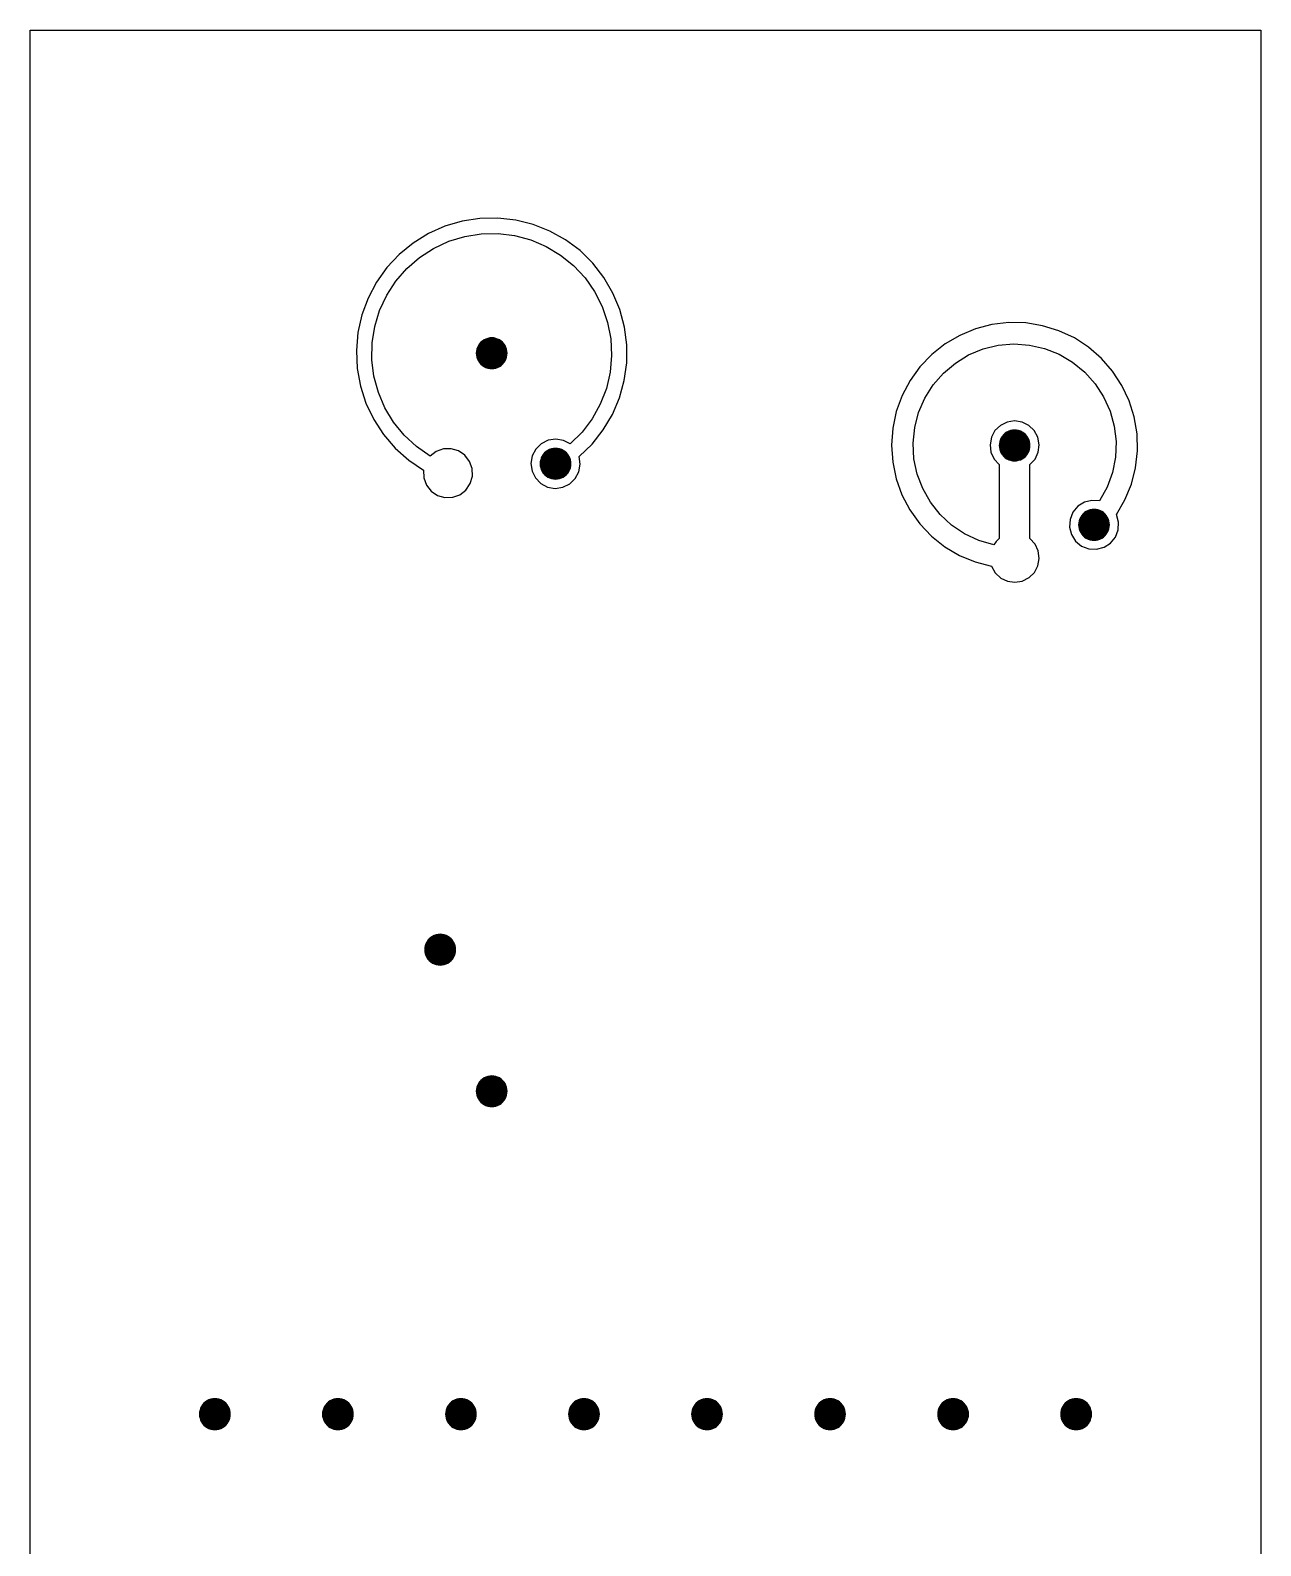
# Model space of a CAD drawing. Extents: x -2 to 177, y -6 to 16.
# Drawn here: x 23 to 27, y -0.428 to 4.5 of the extents above; entities that cross this region are included whole.
import ezdxf

# ---------------------------------------------------------------- set-up
doc = ezdxf.new("R2010")
doc.units = 0
for name, color, linetype in [('L8', 232, 'continuous'), ('Outline', 1, 'continuous'), ('V9', 164, 'continuous')]:
    doc.layers.add(name, color=color, linetype=linetype)

msp = doc.modelspace()

# ---------------------------------------------------------------- linework, layer by layer
at = {"layer": 'L8'}
for points in [[(24.755, 3.1549), (24.7329, 3.1665), (24.7082, 3.1706), (24.6835, 3.1669), (24.6611, 3.1558), (24.6433, 3.1383), (24.6317, 3.1162), (24.6275, 3.0915), (24.6311, 3.0668), (24.6422, 3.0444), (24.6596, 3.0265), (24.6817, 3.0149), (24.7063, 3.0106), (24.7311, 3.0141), (24.7535, 3.0251), (24.7714, 3.0425), (24.7832, 3.0646), (24.7875, 3.0892), (24.784, 3.1139), (24.8261, 3.1546), (24.8624, 3.2004), (24.8923, 3.2507), (24.9152, 3.3045), (24.9309, 3.3608), (24.9389, 3.4188), (24.9392, 3.4772), (24.9317, 3.5352), (24.9165, 3.5917), (24.8941, 3.6457), (24.8646, 3.6963), (24.8288, 3.7424), (24.7871, 3.7835), (24.7403, 3.8186), (24.6893, 3.8472), (24.635, 3.8688), (24.5782, 3.883), (24.5201, 3.8895), (24.4617, 3.8883), (24.4039, 3.8794), (24.3478, 3.8628), (24.2944, 3.839), (24.2446, 3.8083), (24.1993, 3.7712), (24.1594, 3.7285), (24.1255, 3.6809), (24.0981, 3.6292), (24.0779, 3.5743), (24.0652, 3.5172), (24.0601, 3.459), (24.0628, 3.4006), (24.0732, 3.343), (24.0912, 3.2874), (24.1163, 3.2346), (24.1483, 3.1856), (24.1865, 3.1413), (24.2302, 3.1024), (24.2787, 3.0697), (24.2795, 3.0448), (24.2881, 3.0213), (24.3034, 3.0016), (24.3241, 2.9876), (24.3481, 2.9806), (24.3731, 2.9815), (24.3966, 2.9899), (24.4164, 3.0052), (24.4304, 3.0259), (24.4374, 3.0499), (24.4367, 3.0749), (24.4283, 3.0984), (24.413, 3.1182), (24.3924, 3.1323), (24.3684, 3.1394), (24.3435, 3.1387), (24.3199, 3.1303), (24.3001, 3.1151), (24.2554, 3.1463), (24.2154, 3.1833), (24.1811, 3.2256), (24.1529, 3.2722), (24.1315, 3.3223), (24.1173, 3.3749), (24.1106, 3.4289), (24.1114, 3.4834), (24.1199, 3.5372), (24.1357, 3.5893), (24.1587, 3.6387), (24.1883, 3.6844), (24.224, 3.7256), (24.2651, 3.7613), (24.3108, 3.791), (24.3601, 3.8141), (24.4122, 3.83), (24.466, 3.8385), (24.5205, 3.8395), (24.5745, 3.8328), (24.6271, 3.8187), (24.6773, 3.7974), (24.7239, 3.7693), (24.7662, 3.735), (24.8034, 3.6951), (24.8345, 3.6504), (24.8592, 3.6019), (24.8769, 3.5504), (24.8872, 3.4969), (24.8899, 3.4425), (24.8851, 3.3882), (24.8727, 3.3352), (24.8531, 3.2844), (24.8266, 3.2368), (24.7937, 3.1934), (24.755, 3.1549)], [(26.4764, 2.9698), (26.4513, 2.9716), (26.4269, 2.9656), (26.4055, 2.9522), (26.3894, 2.9329), (26.3801, 2.9095), (26.3784, 2.8844), (26.3847, 2.86), (26.3983, 2.8388), (26.4178, 2.8228), (26.4412, 2.8137), (26.4664, 2.8123), (26.4907, 2.8188), (26.5118, 2.8326), (26.5276, 2.8522), (26.5365, 2.8758), (26.5376, 2.9009), (26.5308, 2.9252), (26.5587, 2.973), (26.5797, 3.0242), (26.5934, 3.0777), (26.5996, 3.1327), (26.5982, 3.188), (26.5891, 3.2426), (26.5727, 3.2954), (26.549, 3.3454), (26.5187, 3.3917), (26.4824, 3.4333), (26.4406, 3.4696), (26.3942, 3.4997), (26.3441, 3.5231), (26.2912, 3.5395), (26.2366, 3.5483), (26.1813, 3.5496), (26.1264, 3.5432), (26.0728, 3.5293), (26.0217, 3.5081), (25.974, 3.4801), (25.9307, 3.4457), (25.8924, 3.4058), (25.8601, 3.3609), (25.8343, 3.312), (25.8154, 3.26), (25.8039, 3.2059), (25.8, 3.1507), (25.8037, 3.0955), (25.815, 3.0414), (25.8337, 2.9893), (25.8594, 2.9403), (25.8916, 2.8953), (25.9297, 2.8552), (25.9729, 2.8207), (26.0205, 2.7925), (26.0715, 2.7712), (26.125, 2.7571), (26.137, 2.7358), (26.1548, 2.719), (26.1768, 2.7084), (26.201, 2.705), (26.2251, 2.709), (26.2469, 2.7202), (26.2643, 2.7374), (26.2756, 2.759), (26.28, 2.783), (26.2768, 2.8073), (26.2665, 2.8294), (26.25, 2.8474), (26.25, 3.0876), (26.2666, 3.1057), (26.2769, 3.128), (26.28, 3.1523), (26.2755, 3.1765), (26.2639, 3.1982), (26.2463, 3.2153), (26.2243, 3.2262), (26.2, 3.23), (26.1757, 3.2262), (26.1537, 3.2153), (26.1361, 3.1982), (26.1245, 3.1765), (26.12, 3.1523), (26.1231, 3.128), (26.1334, 3.1057), (26.15, 3.0876), (26.15, 2.8474), (26.1401, 2.838), (26.132, 2.8271), (26.0832, 2.8413), (26.0373, 2.8629), (25.9952, 2.8913), (25.9579, 2.9258), (25.9264, 2.9656), (25.9013, 3.0097), (25.8833, 3.0572), (25.8728, 3.1069), (25.8701, 3.1576), (25.8752, 3.2081), (25.8879, 3.2573), (25.9081, 3.3039), (25.9351, 3.3468), (25.9684, 3.3851), (26.0073, 3.4179), (26.0506, 3.4443), (26.0975, 3.4637), (26.1469, 3.4757), (26.1975, 3.48), (26.2481, 3.4765), (26.2976, 3.4652), (26.3448, 3.4465), (26.3886, 3.4208), (26.4279, 3.3886), (26.4618, 3.3509), (26.4895, 3.3083), (26.5104, 3.262), (26.5239, 3.2131), (26.5298, 3.1626), (26.5278, 3.1119), (26.5181, 3.0621), (26.5008, 3.0143), (26.4764, 2.9698)], [(24.55, 3.45), (24.5496, 3.4565), (24.5483, 3.4629), (24.5462, 3.4691), (24.5433, 3.475), (24.5397, 3.4804), (24.5354, 3.4854), (24.5304, 3.4897), (24.525, 3.4933), (24.5191, 3.4962), (24.5129, 3.4983), (24.5065, 3.4996), (24.5, 3.5), (24.4935, 3.4996), (24.4871, 3.4983), (24.4809, 3.4962), (24.475, 3.4933), (24.4696, 3.4897), (24.4646, 3.4854), (24.4603, 3.4804), (24.4567, 3.475), (24.4538, 3.4691), (24.4517, 3.4629), (24.4504, 3.4565), (24.45, 3.45), (24.4504, 3.4435), (24.4517, 3.4371), (24.4538, 3.4309), (24.4567, 3.425), (24.4603, 3.4196), (24.4646, 3.4146), (24.4696, 3.4103), (24.475, 3.4067), (24.4809, 3.4038), (24.4871, 3.4017), (24.4935, 3.4004), (24.5, 3.4), (24.5065, 3.4004), (24.5129, 3.4017), (24.5191, 3.4038), (24.525, 3.4067), (24.5304, 3.4103), (24.5354, 3.4146), (24.5397, 3.4196), (24.5433, 3.425), (24.5462, 3.4309), (24.5483, 3.4371), (24.5496, 3.4435), (24.55, 3.45)], [(24.3824, 1.5104), (24.382, 1.517), (24.3807, 1.5234), (24.3786, 1.5296), (24.3757, 1.5354), (24.3721, 1.5409), (24.3678, 1.5458), (24.3628, 1.5501), (24.3574, 1.5538), (24.3515, 1.5566), (24.3454, 1.5587), (24.3389, 1.56), (24.3324, 1.5604), (24.3259, 1.56), (24.3195, 1.5587), (24.3133, 1.5566), (24.3074, 1.5538), (24.302, 1.5501), (24.2971, 1.5458), (24.2927, 1.5409), (24.2891, 1.5354), (24.2862, 1.5296), (24.2841, 1.5234), (24.2828, 1.517), (24.2824, 1.5104), (24.2828, 1.5039), (24.2841, 1.4975), (24.2862, 1.4913), (24.2891, 1.4854), (24.2927, 1.48), (24.2971, 1.4751), (24.302, 1.4708), (24.3074, 1.4671), (24.3133, 1.4643), (24.3195, 1.4622), (24.3259, 1.4609), (24.3324, 1.4604), (24.3389, 1.4609), (24.3454, 1.4622), (24.3515, 1.4643), (24.3574, 1.4671), (24.3628, 1.4708), (24.3678, 1.4751), (24.3721, 1.48), (24.3757, 1.4854), (24.3786, 1.4913), (24.3807, 1.4975), (24.382, 1.5039), (24.3824, 1.5104)], [(24.55, 1.05), (24.5496, 1.0565), (24.5483, 1.0629), (24.5462, 1.0691), (24.5433, 1.075), (24.5397, 1.0804), (24.5354, 1.0854), (24.5304, 1.0897), (24.525, 1.0933), (24.5191, 1.0962), (24.5129, 1.0983), (24.5065, 1.0996), (24.5, 1.1), (24.4935, 1.0996), (24.4871, 1.0983), (24.4809, 1.0962), (24.475, 1.0933), (24.4696, 1.0897), (24.4646, 1.0854), (24.4603, 1.0804), (24.4567, 1.075), (24.4538, 1.0691), (24.4517, 1.0629), (24.4504, 1.0565), (24.45, 1.05), (24.4504, 1.0435), (24.4517, 1.0371), (24.4538, 1.0309), (24.4567, 1.025), (24.4603, 1.0196), (24.4646, 1.0146), (24.4696, 1.0103), (24.475, 1.0067), (24.4809, 1.0038), (24.4871, 1.0017), (24.4935, 1.0004), (24.5, 1), (24.5065, 1.0004), (24.5129, 1.0017), (24.5191, 1.0038), (24.525, 1.0067), (24.5304, 1.0103), (24.5354, 1.0146), (24.5397, 1.0196), (24.5433, 1.025), (24.5462, 1.0309), (24.5483, 1.0371), (24.5496, 1.0435), (24.55, 1.05)], [(23.65, 0), (23.6496, 0.0065), (23.6483, 0.0129), (23.6462, 0.0191), (23.6433, 0.025), (23.6397, 0.0304), (23.6354, 0.0354), (23.6304, 0.0397), (23.625, 0.0433), (23.6191, 0.0462), (23.6129, 0.0483), (23.6065, 0.0496), (23.6, 0.05), (23.5935, 0.0496), (23.5871, 0.0483), (23.5809, 0.0462), (23.575, 0.0433), (23.5696, 0.0397), (23.5646, 0.0354), (23.5603, 0.0304), (23.5567, 0.025), (23.5538, 0.0191), (23.5517, 0.0129), (23.5504, 0.0065), (23.55, 0), (23.5504, -0.0065), (23.5517, -0.0129), (23.5538, -0.0191), (23.5567, -0.025), (23.5603, -0.0304), (23.5646, -0.0354), (23.5696, -0.0397), (23.575, -0.0433), (23.5809, -0.0462), (23.5871, -0.0483), (23.5935, -0.0496), (23.6, -0.05), (23.6065, -0.0496), (23.6129, -0.0483), (23.6191, -0.0462), (23.625, -0.0433), (23.6304, -0.0397), (23.6354, -0.0354), (23.6397, -0.0304), (23.6433, -0.025), (23.6462, -0.0191), (23.6483, -0.0129), (23.6496, -0.0065), (23.65, 0)], [(24.05, 0), (24.0496, 0.0065), (24.0483, 0.0129), (24.0462, 0.0191), (24.0433, 0.025), (24.0397, 0.0304), (24.0354, 0.0354), (24.0304, 0.0397), (24.025, 0.0433), (24.0191, 0.0462), (24.0129, 0.0483), (24.0065, 0.0496), (24, 0.05), (23.9935, 0.0496), (23.9871, 0.0483), (23.9809, 0.0462), (23.975, 0.0433), (23.9696, 0.0397), (23.9646, 0.0354), (23.9603, 0.0304), (23.9567, 0.025), (23.9538, 0.0191), (23.9517, 0.0129), (23.9504, 0.0065), (23.95, 0), (23.9504, -0.0065), (23.9517, -0.0129), (23.9538, -0.0191), (23.9567, -0.025), (23.9603, -0.0304), (23.9646, -0.0354), (23.9696, -0.0397), (23.975, -0.0433), (23.9809, -0.0462), (23.9871, -0.0483), (23.9935, -0.0496), (24, -0.05), (24.0065, -0.0496), (24.0129, -0.0483), (24.0191, -0.0462), (24.025, -0.0433), (24.0304, -0.0397), (24.0354, -0.0354), (24.0397, -0.0304), (24.0433, -0.025), (24.0462, -0.0191), (24.0483, -0.0129), (24.0496, -0.0065), (24.05, 0)], [(24.45, 0), (24.4496, 0.0065), (24.4483, 0.0129), (24.4462, 0.0191), (24.4433, 0.025), (24.4397, 0.0304), (24.4354, 0.0354), (24.4304, 0.0397), (24.425, 0.0433), (24.4191, 0.0462), (24.4129, 0.0483), (24.4065, 0.0496), (24.4, 0.05), (24.3935, 0.0496), (24.3871, 0.0483), (24.3809, 0.0462), (24.375, 0.0433), (24.3696, 0.0397), (24.3646, 0.0354), (24.3603, 0.0304), (24.3567, 0.025), (24.3538, 0.0191), (24.3517, 0.0129), (24.3504, 0.0065), (24.35, 0), (24.3504, -0.0065), (24.3517, -0.0129), (24.3538, -0.0191), (24.3567, -0.025), (24.3603, -0.0304), (24.3646, -0.0354), (24.3696, -0.0397), (24.375, -0.0433), (24.3809, -0.0462), (24.3871, -0.0483), (24.3935, -0.0496), (24.4, -0.05), (24.4065, -0.0496), (24.4129, -0.0483), (24.4191, -0.0462), (24.425, -0.0433), (24.4304, -0.0397), (24.4354, -0.0354), (24.4397, -0.0304), (24.4433, -0.025), (24.4462, -0.0191), (24.4483, -0.0129), (24.4496, -0.0065), (24.45, 0)], [(24.85, 0), (24.8496, 0.0065), (24.8483, 0.0129), (24.8462, 0.0191), (24.8433, 0.025), (24.8397, 0.0304), (24.8354, 0.0354), (24.8304, 0.0397), (24.825, 0.0433), (24.8191, 0.0462), (24.8129, 0.0483), (24.8065, 0.0496), (24.8, 0.05), (24.7935, 0.0496), (24.7871, 0.0483), (24.7809, 0.0462), (24.775, 0.0433), (24.7696, 0.0397), (24.7646, 0.0354), (24.7603, 0.0304), (24.7567, 0.025), (24.7538, 0.0191), (24.7517, 0.0129), (24.7504, 0.0065), (24.75, 0), (24.7504, -0.0065), (24.7517, -0.0129), (24.7538, -0.0191), (24.7567, -0.025), (24.7603, -0.0304), (24.7646, -0.0354), (24.7696, -0.0397), (24.775, -0.0433), (24.7809, -0.0462), (24.7871, -0.0483), (24.7935, -0.0496), (24.8, -0.05), (24.8065, -0.0496), (24.8129, -0.0483), (24.8191, -0.0462), (24.825, -0.0433), (24.8304, -0.0397), (24.8354, -0.0354), (24.8397, -0.0304), (24.8433, -0.025), (24.8462, -0.0191), (24.8483, -0.0129), (24.8496, -0.0065), (24.85, 0)], [(25.25, 0), (25.2496, 0.0065), (25.2483, 0.0129), (25.2462, 0.0191), (25.2433, 0.025), (25.2397, 0.0304), (25.2354, 0.0354), (25.2304, 0.0397), (25.225, 0.0433), (25.2191, 0.0462), (25.2129, 0.0483), (25.2065, 0.0496), (25.2, 0.05), (25.1935, 0.0496), (25.1871, 0.0483), (25.1809, 0.0462), (25.175, 0.0433), (25.1696, 0.0397), (25.1646, 0.0354), (25.1603, 0.0304), (25.1567, 0.025), (25.1538, 0.0191), (25.1517, 0.0129), (25.1504, 0.0065), (25.15, 0), (25.1504, -0.0065), (25.1517, -0.0129), (25.1538, -0.0191), (25.1567, -0.025), (25.1603, -0.0304), (25.1646, -0.0354), (25.1696, -0.0397), (25.175, -0.0433), (25.1809, -0.0462), (25.1871, -0.0483), (25.1935, -0.0496), (25.2, -0.05), (25.2065, -0.0496), (25.2129, -0.0483), (25.2191, -0.0462), (25.225, -0.0433), (25.2304, -0.0397), (25.2354, -0.0354), (25.2397, -0.0304), (25.2433, -0.025), (25.2462, -0.0191), (25.2483, -0.0129), (25.2496, -0.0065), (25.25, 0)], [(25.65, 0), (25.6496, 0.0065), (25.6483, 0.0129), (25.6462, 0.0191), (25.6433, 0.025), (25.6397, 0.0304), (25.6354, 0.0354), (25.6304, 0.0397), (25.625, 0.0433), (25.6191, 0.0462), (25.6129, 0.0483), (25.6065, 0.0496), (25.6, 0.05), (25.5935, 0.0496), (25.5871, 0.0483), (25.5809, 0.0462), (25.575, 0.0433), (25.5696, 0.0397), (25.5646, 0.0354), (25.5603, 0.0304), (25.5567, 0.025), (25.5538, 0.0191), (25.5517, 0.0129), (25.5504, 0.0065), (25.55, 0), (25.5504, -0.0065), (25.5517, -0.0129), (25.5538, -0.0191), (25.5567, -0.025), (25.5603, -0.0304), (25.5646, -0.0354), (25.5696, -0.0397), (25.575, -0.0433), (25.5809, -0.0462), (25.5871, -0.0483), (25.5935, -0.0496), (25.6, -0.05), (25.6065, -0.0496), (25.6129, -0.0483), (25.6191, -0.0462), (25.625, -0.0433), (25.6304, -0.0397), (25.6354, -0.0354), (25.6397, -0.0304), (25.6433, -0.025), (25.6462, -0.0191), (25.6483, -0.0129), (25.6496, -0.0065), (25.65, 0)], [(26.05, 0), (26.0496, 0.0065), (26.0483, 0.0129), (26.0462, 0.0191), (26.0433, 0.025), (26.0397, 0.0304), (26.0354, 0.0354), (26.0304, 0.0397), (26.025, 0.0433), (26.0191, 0.0462), (26.0129, 0.0483), (26.0065, 0.0496), (26, 0.05), (25.9935, 0.0496), (25.9871, 0.0483), (25.9809, 0.0462), (25.975, 0.0433), (25.9696, 0.0397), (25.9646, 0.0354), (25.9603, 0.0304), (25.9567, 0.025), (25.9538, 0.0191), (25.9517, 0.0129), (25.9504, 0.0065), (25.95, 0), (25.9504, -0.0065), (25.9517, -0.0129), (25.9538, -0.0191), (25.9567, -0.025), (25.9603, -0.0304), (25.9646, -0.0354), (25.9696, -0.0397), (25.975, -0.0433), (25.9809, -0.0462), (25.9871, -0.0483), (25.9935, -0.0496), (26, -0.05), (26.0065, -0.0496), (26.0129, -0.0483), (26.0191, -0.0462), (26.025, -0.0433), (26.0304, -0.0397), (26.0354, -0.0354), (26.0397, -0.0304), (26.0433, -0.025), (26.0462, -0.0191), (26.0483, -0.0129), (26.0496, -0.0065), (26.05, 0)], [(26.45, 0), (26.4496, 0.0065), (26.4483, 0.0129), (26.4462, 0.0191), (26.4433, 0.025), (26.4397, 0.0304), (26.4354, 0.0354), (26.4304, 0.0397), (26.425, 0.0433), (26.4191, 0.0462), (26.4129, 0.0483), (26.4065, 0.0496), (26.4, 0.05), (26.3935, 0.0496), (26.3871, 0.0483), (26.3809, 0.0462), (26.375, 0.0433), (26.3696, 0.0397), (26.3646, 0.0354), (26.3603, 0.0304), (26.3567, 0.025), (26.3538, 0.0191), (26.3517, 0.0129), (26.3504, 0.0065), (26.35, 0), (26.3504, -0.0065), (26.3517, -0.0129), (26.3538, -0.0191), (26.3567, -0.025), (26.3603, -0.0304), (26.3646, -0.0354), (26.3696, -0.0397), (26.375, -0.0433), (26.3809, -0.0462), (26.3871, -0.0483), (26.3935, -0.0496), (26.4, -0.05), (26.4065, -0.0496), (26.4129, -0.0483), (26.4191, -0.0462), (26.425, -0.0433), (26.4304, -0.0397), (26.4354, -0.0354), (26.4397, -0.0304), (26.4433, -0.025), (26.4462, -0.0191), (26.4483, -0.0129), (26.4496, -0.0065), (26.45, 0)]]:
    msp.add_lwpolyline(points, close=True, dxfattribs=at)
at = {"layer": 'Outline'}
msp.add_lwpolyline([(27, 4.5), (27, -4.5), (23, -4.5), (23, 4.5)], close=True, dxfattribs=at)
at = {"layer": 'V9'}
for points in [[(24.55, 3.45), (24.5496, 3.4565), (24.5483, 3.4629), (24.5462, 3.4691), (24.5433, 3.475), (24.5397, 3.4804), (24.5354, 3.4854), (24.5304, 3.4897), (24.525, 3.4933), (24.5191, 3.4962), (24.5129, 3.4983), (24.5065, 3.4996), (24.5, 3.5), (24.4935, 3.4996), (24.4871, 3.4983), (24.4809, 3.4962), (24.475, 3.4933), (24.4696, 3.4897), (24.4646, 3.4854), (24.4603, 3.4804), (24.4567, 3.475), (24.4538, 3.4691), (24.4517, 3.4629), (24.4504, 3.4565), (24.45, 3.45), (24.4504, 3.4435), (24.4517, 3.4371), (24.4538, 3.4309), (24.4567, 3.425), (24.4603, 3.4196), (24.4646, 3.4146), (24.4696, 3.4103), (24.475, 3.4067), (24.4809, 3.4038), (24.4871, 3.4017), (24.4935, 3.4004), (24.5, 3.4), (24.5065, 3.4004), (24.5129, 3.4017), (24.5191, 3.4038), (24.525, 3.4067), (24.5304, 3.4103), (24.5354, 3.4146), (24.5397, 3.4196), (24.5433, 3.425), (24.5462, 3.4309), (24.5483, 3.4371), (24.5496, 3.4435), (24.55, 3.45)], [(26.25, 3.15), (26.2496, 3.1565), (26.2483, 3.1629), (26.2462, 3.1691), (26.2433, 3.175), (26.2397, 3.1804), (26.2354, 3.1854), (26.2304, 3.1897), (26.225, 3.1933), (26.2191, 3.1962), (26.2129, 3.1983), (26.2065, 3.1996), (26.2, 3.2), (26.1935, 3.1996), (26.1871, 3.1983), (26.1809, 3.1962), (26.175, 3.1933), (26.1696, 3.1897), (26.1646, 3.1854), (26.1603, 3.1804), (26.1567, 3.175), (26.1538, 3.1691), (26.1517, 3.1629), (26.1504, 3.1565), (26.15, 3.15), (26.1504, 3.1435), (26.1517, 3.1371), (26.1538, 3.1309), (26.1567, 3.125), (26.1603, 3.1196), (26.1646, 3.1146), (26.1696, 3.1103), (26.175, 3.1067), (26.1809, 3.1038), (26.1871, 3.1017), (26.1935, 3.1004), (26.2, 3.1), (26.2065, 3.1004), (26.2129, 3.1017), (26.2191, 3.1038), (26.225, 3.1067), (26.2304, 3.1103), (26.2354, 3.1146), (26.2397, 3.1196), (26.2433, 3.125), (26.2462, 3.1309), (26.2483, 3.1371), (26.2496, 3.1435), (26.25, 3.15)], [(24.7575, 3.0906), (24.7571, 3.0971), (24.7558, 3.1035), (24.7537, 3.1097), (24.7508, 3.1156), (24.7472, 3.121), (24.7429, 3.126), (24.7379, 3.1303), (24.7325, 3.1339), (24.7266, 3.1368), (24.7204, 3.1389), (24.714, 3.1402), (24.7075, 3.1406), (24.701, 3.1402), (24.6946, 3.1389), (24.6884, 3.1368), (24.6825, 3.1339), (24.6771, 3.1303), (24.6721, 3.126), (24.6678, 3.121), (24.6642, 3.1156), (24.6613, 3.1097), (24.6592, 3.1035), (24.6579, 3.0971), (24.6575, 3.0906), (24.6579, 3.0841), (24.6592, 3.0777), (24.6613, 3.0715), (24.6642, 3.0656), (24.6678, 3.0602), (24.6721, 3.0552), (24.6771, 3.0509), (24.6825, 3.0473), (24.6884, 3.0444), (24.6946, 3.0423), (24.701, 3.041), (24.7075, 3.0406), (24.714, 3.041), (24.7204, 3.0423), (24.7266, 3.0444), (24.7325, 3.0473), (24.7379, 3.0509), (24.7429, 3.0552), (24.7472, 3.0602), (24.7508, 3.0656), (24.7537, 3.0715), (24.7558, 3.0777), (24.7571, 3.0841), (24.7575, 3.0906)], [(26.5081, 2.8919), (26.5077, 2.8984), (26.5064, 2.9048), (26.5043, 2.911), (26.5014, 2.9169), (26.4978, 2.9223), (26.4934, 2.9273), (26.4885, 2.9316), (26.4831, 2.9352), (26.4772, 2.9381), (26.471, 2.9402), (26.4646, 2.9415), (26.4581, 2.9419), (26.4516, 2.9415), (26.4452, 2.9402), (26.439, 2.9381), (26.4331, 2.9352), (26.4277, 2.9316), (26.4227, 2.9273), (26.4184, 2.9223), (26.4148, 2.9169), (26.4119, 2.911), (26.4098, 2.9048), (26.4085, 2.8984), (26.4081, 2.8919), (26.4085, 2.8854), (26.4098, 2.879), (26.4119, 2.8728), (26.4148, 2.8669), (26.4184, 2.8615), (26.4227, 2.8566), (26.4277, 2.8522), (26.4331, 2.8486), (26.439, 2.8457), (26.4452, 2.8436), (26.4516, 2.8423), (26.4581, 2.8419), (26.4646, 2.8423), (26.471, 2.8436), (26.4772, 2.8457), (26.4831, 2.8486), (26.4885, 2.8522), (26.4934, 2.8566), (26.4978, 2.8615), (26.5014, 2.8669), (26.5043, 2.8728), (26.5064, 2.879), (26.5077, 2.8854), (26.5081, 2.8919)], [(24.3824, 1.5104), (24.382, 1.517), (24.3807, 1.5234), (24.3786, 1.5296), (24.3757, 1.5354), (24.3721, 1.5409), (24.3678, 1.5458), (24.3628, 1.5501), (24.3574, 1.5538), (24.3515, 1.5566), (24.3454, 1.5587), (24.3389, 1.56), (24.3324, 1.5604), (24.3259, 1.56), (24.3195, 1.5587), (24.3133, 1.5566), (24.3074, 1.5538), (24.302, 1.5501), (24.2971, 1.5458), (24.2927, 1.5409), (24.2891, 1.5354), (24.2862, 1.5296), (24.2841, 1.5234), (24.2828, 1.517), (24.2824, 1.5104), (24.2828, 1.5039), (24.2841, 1.4975), (24.2862, 1.4913), (24.2891, 1.4854), (24.2927, 1.48), (24.2971, 1.4751), (24.302, 1.4708), (24.3074, 1.4671), (24.3133, 1.4643), (24.3195, 1.4622), (24.3259, 1.4609), (24.3324, 1.4604), (24.3389, 1.4609), (24.3454, 1.4622), (24.3515, 1.4643), (24.3574, 1.4671), (24.3628, 1.4708), (24.3678, 1.4751), (24.3721, 1.48), (24.3757, 1.4854), (24.3786, 1.4913), (24.3807, 1.4975), (24.382, 1.5039), (24.3824, 1.5104)], [(24.55, 1.05), (24.5496, 1.0565), (24.5483, 1.0629), (24.5462, 1.0691), (24.5433, 1.075), (24.5397, 1.0804), (24.5354, 1.0854), (24.5304, 1.0897), (24.525, 1.0933), (24.5191, 1.0962), (24.5129, 1.0983), (24.5065, 1.0996), (24.5, 1.1), (24.4935, 1.0996), (24.4871, 1.0983), (24.4809, 1.0962), (24.475, 1.0933), (24.4696, 1.0897), (24.4646, 1.0854), (24.4603, 1.0804), (24.4567, 1.075), (24.4538, 1.0691), (24.4517, 1.0629), (24.4504, 1.0565), (24.45, 1.05), (24.4504, 1.0435), (24.4517, 1.0371), (24.4538, 1.0309), (24.4567, 1.025), (24.4603, 1.0196), (24.4646, 1.0146), (24.4696, 1.0103), (24.475, 1.0067), (24.4809, 1.0038), (24.4871, 1.0017), (24.4935, 1.0004), (24.5, 1), (24.5065, 1.0004), (24.5129, 1.0017), (24.5191, 1.0038), (24.525, 1.0067), (24.5304, 1.0103), (24.5354, 1.0146), (24.5397, 1.0196), (24.5433, 1.025), (24.5462, 1.0309), (24.5483, 1.0371), (24.5496, 1.0435), (24.55, 1.05)], [(23.65, 0), (23.6496, 0.0065), (23.6483, 0.0129), (23.6462, 0.0191), (23.6433, 0.025), (23.6397, 0.0304), (23.6354, 0.0354), (23.6304, 0.0397), (23.625, 0.0433), (23.6191, 0.0462), (23.6129, 0.0483), (23.6065, 0.0496), (23.6, 0.05), (23.5935, 0.0496), (23.5871, 0.0483), (23.5809, 0.0462), (23.575, 0.0433), (23.5696, 0.0397), (23.5646, 0.0354), (23.5603, 0.0304), (23.5567, 0.025), (23.5538, 0.0191), (23.5517, 0.0129), (23.5504, 0.0065), (23.55, 0), (23.5504, -0.0065), (23.5517, -0.0129), (23.5538, -0.0191), (23.5567, -0.025), (23.5603, -0.0304), (23.5646, -0.0354), (23.5696, -0.0397), (23.575, -0.0433), (23.5809, -0.0462), (23.5871, -0.0483), (23.5935, -0.0496), (23.6, -0.05), (23.6065, -0.0496), (23.6129, -0.0483), (23.6191, -0.0462), (23.625, -0.0433), (23.6304, -0.0397), (23.6354, -0.0354), (23.6397, -0.0304), (23.6433, -0.025), (23.6462, -0.0191), (23.6483, -0.0129), (23.6496, -0.0065), (23.65, 0)], [(24.05, 0), (24.0496, 0.0065), (24.0483, 0.0129), (24.0462, 0.0191), (24.0433, 0.025), (24.0397, 0.0304), (24.0354, 0.0354), (24.0304, 0.0397), (24.025, 0.0433), (24.0191, 0.0462), (24.0129, 0.0483), (24.0065, 0.0496), (24, 0.05), (23.9935, 0.0496), (23.9871, 0.0483), (23.9809, 0.0462), (23.975, 0.0433), (23.9696, 0.0397), (23.9646, 0.0354), (23.9603, 0.0304), (23.9567, 0.025), (23.9538, 0.0191), (23.9517, 0.0129), (23.9504, 0.0065), (23.95, 0), (23.9504, -0.0065), (23.9517, -0.0129), (23.9538, -0.0191), (23.9567, -0.025), (23.9603, -0.0304), (23.9646, -0.0354), (23.9696, -0.0397), (23.975, -0.0433), (23.9809, -0.0462), (23.9871, -0.0483), (23.9935, -0.0496), (24, -0.05), (24.0065, -0.0496), (24.0129, -0.0483), (24.0191, -0.0462), (24.025, -0.0433), (24.0304, -0.0397), (24.0354, -0.0354), (24.0397, -0.0304), (24.0433, -0.025), (24.0462, -0.0191), (24.0483, -0.0129), (24.0496, -0.0065), (24.05, 0)], [(24.45, 0), (24.4496, 0.0065), (24.4483, 0.0129), (24.4462, 0.0191), (24.4433, 0.025), (24.4397, 0.0304), (24.4354, 0.0354), (24.4304, 0.0397), (24.425, 0.0433), (24.4191, 0.0462), (24.4129, 0.0483), (24.4065, 0.0496), (24.4, 0.05), (24.3935, 0.0496), (24.3871, 0.0483), (24.3809, 0.0462), (24.375, 0.0433), (24.3696, 0.0397), (24.3646, 0.0354), (24.3603, 0.0304), (24.3567, 0.025), (24.3538, 0.0191), (24.3517, 0.0129), (24.3504, 0.0065), (24.35, 0), (24.3504, -0.0065), (24.3517, -0.0129), (24.3538, -0.0191), (24.3567, -0.025), (24.3603, -0.0304), (24.3646, -0.0354), (24.3696, -0.0397), (24.375, -0.0433), (24.3809, -0.0462), (24.3871, -0.0483), (24.3935, -0.0496), (24.4, -0.05), (24.4065, -0.0496), (24.4129, -0.0483), (24.4191, -0.0462), (24.425, -0.0433), (24.4304, -0.0397), (24.4354, -0.0354), (24.4397, -0.0304), (24.4433, -0.025), (24.4462, -0.0191), (24.4483, -0.0129), (24.4496, -0.0065), (24.45, 0)], [(24.85, 0), (24.8496, 0.0065), (24.8483, 0.0129), (24.8462, 0.0191), (24.8433, 0.025), (24.8397, 0.0304), (24.8354, 0.0354), (24.8304, 0.0397), (24.825, 0.0433), (24.8191, 0.0462), (24.8129, 0.0483), (24.8065, 0.0496), (24.8, 0.05), (24.7935, 0.0496), (24.7871, 0.0483), (24.7809, 0.0462), (24.775, 0.0433), (24.7696, 0.0397), (24.7646, 0.0354), (24.7603, 0.0304), (24.7567, 0.025), (24.7538, 0.0191), (24.7517, 0.0129), (24.7504, 0.0065), (24.75, 0), (24.7504, -0.0065), (24.7517, -0.0129), (24.7538, -0.0191), (24.7567, -0.025), (24.7603, -0.0304), (24.7646, -0.0354), (24.7696, -0.0397), (24.775, -0.0433), (24.7809, -0.0462), (24.7871, -0.0483), (24.7935, -0.0496), (24.8, -0.05), (24.8065, -0.0496), (24.8129, -0.0483), (24.8191, -0.0462), (24.825, -0.0433), (24.8304, -0.0397), (24.8354, -0.0354), (24.8397, -0.0304), (24.8433, -0.025), (24.8462, -0.0191), (24.8483, -0.0129), (24.8496, -0.0065), (24.85, 0)], [(25.25, 0), (25.2496, 0.0065), (25.2483, 0.0129), (25.2462, 0.0191), (25.2433, 0.025), (25.2397, 0.0304), (25.2354, 0.0354), (25.2304, 0.0397), (25.225, 0.0433), (25.2191, 0.0462), (25.2129, 0.0483), (25.2065, 0.0496), (25.2, 0.05), (25.1935, 0.0496), (25.1871, 0.0483), (25.1809, 0.0462), (25.175, 0.0433), (25.1696, 0.0397), (25.1646, 0.0354), (25.1603, 0.0304), (25.1567, 0.025), (25.1538, 0.0191), (25.1517, 0.0129), (25.1504, 0.0065), (25.15, 0), (25.1504, -0.0065), (25.1517, -0.0129), (25.1538, -0.0191), (25.1567, -0.025), (25.1603, -0.0304), (25.1646, -0.0354), (25.1696, -0.0397), (25.175, -0.0433), (25.1809, -0.0462), (25.1871, -0.0483), (25.1935, -0.0496), (25.2, -0.05), (25.2065, -0.0496), (25.2129, -0.0483), (25.2191, -0.0462), (25.225, -0.0433), (25.2304, -0.0397), (25.2354, -0.0354), (25.2397, -0.0304), (25.2433, -0.025), (25.2462, -0.0191), (25.2483, -0.0129), (25.2496, -0.0065), (25.25, 0)], [(25.65, 0), (25.6496, 0.0065), (25.6483, 0.0129), (25.6462, 0.0191), (25.6433, 0.025), (25.6397, 0.0304), (25.6354, 0.0354), (25.6304, 0.0397), (25.625, 0.0433), (25.6191, 0.0462), (25.6129, 0.0483), (25.6065, 0.0496), (25.6, 0.05), (25.5935, 0.0496), (25.5871, 0.0483), (25.5809, 0.0462), (25.575, 0.0433), (25.5696, 0.0397), (25.5646, 0.0354), (25.5603, 0.0304), (25.5567, 0.025), (25.5538, 0.0191), (25.5517, 0.0129), (25.5504, 0.0065), (25.55, 0), (25.5504, -0.0065), (25.5517, -0.0129), (25.5538, -0.0191), (25.5567, -0.025), (25.5603, -0.0304), (25.5646, -0.0354), (25.5696, -0.0397), (25.575, -0.0433), (25.5809, -0.0462), (25.5871, -0.0483), (25.5935, -0.0496), (25.6, -0.05), (25.6065, -0.0496), (25.6129, -0.0483), (25.6191, -0.0462), (25.625, -0.0433), (25.6304, -0.0397), (25.6354, -0.0354), (25.6397, -0.0304), (25.6433, -0.025), (25.6462, -0.0191), (25.6483, -0.0129), (25.6496, -0.0065), (25.65, 0)], [(26.05, 0), (26.0496, 0.0065), (26.0483, 0.0129), (26.0462, 0.0191), (26.0433, 0.025), (26.0397, 0.0304), (26.0354, 0.0354), (26.0304, 0.0397), (26.025, 0.0433), (26.0191, 0.0462), (26.0129, 0.0483), (26.0065, 0.0496), (26, 0.05), (25.9935, 0.0496), (25.9871, 0.0483), (25.9809, 0.0462), (25.975, 0.0433), (25.9696, 0.0397), (25.9646, 0.0354), (25.9603, 0.0304), (25.9567, 0.025), (25.9538, 0.0191), (25.9517, 0.0129), (25.9504, 0.0065), (25.95, 0), (25.9504, -0.0065), (25.9517, -0.0129), (25.9538, -0.0191), (25.9567, -0.025), (25.9603, -0.0304), (25.9646, -0.0354), (25.9696, -0.0397), (25.975, -0.0433), (25.9809, -0.0462), (25.9871, -0.0483), (25.9935, -0.0496), (26, -0.05), (26.0065, -0.0496), (26.0129, -0.0483), (26.0191, -0.0462), (26.025, -0.0433), (26.0304, -0.0397), (26.0354, -0.0354), (26.0397, -0.0304), (26.0433, -0.025), (26.0462, -0.0191), (26.0483, -0.0129), (26.0496, -0.0065), (26.05, 0)], [(26.45, 0), (26.4496, 0.0065), (26.4483, 0.0129), (26.4462, 0.0191), (26.4433, 0.025), (26.4397, 0.0304), (26.4354, 0.0354), (26.4304, 0.0397), (26.425, 0.0433), (26.4191, 0.0462), (26.4129, 0.0483), (26.4065, 0.0496), (26.4, 0.05), (26.3935, 0.0496), (26.3871, 0.0483), (26.3809, 0.0462), (26.375, 0.0433), (26.3696, 0.0397), (26.3646, 0.0354), (26.3603, 0.0304), (26.3567, 0.025), (26.3538, 0.0191), (26.3517, 0.0129), (26.3504, 0.0065), (26.35, 0), (26.3504, -0.0065), (26.3517, -0.0129), (26.3538, -0.0191), (26.3567, -0.025), (26.3603, -0.0304), (26.3646, -0.0354), (26.3696, -0.0397), (26.375, -0.0433), (26.3809, -0.0462), (26.3871, -0.0483), (26.3935, -0.0496), (26.4, -0.05), (26.4065, -0.0496), (26.4129, -0.0483), (26.4191, -0.0462), (26.425, -0.0433), (26.4304, -0.0397), (26.4354, -0.0354), (26.4397, -0.0304), (26.4433, -0.025), (26.4462, -0.0191), (26.4483, -0.0129), (26.4496, -0.0065), (26.45, 0)]]:
    msp.add_lwpolyline(points, close=True, dxfattribs=at)
for points in [[(24.5, 3.5), (24.4809, 3.4962), (24.5, 3.45)], [(24.5191, 3.4962), (24.5, 3.5), (24.5, 3.45)], [(24.4538, 3.4691), (24.45, 3.45), (24.5, 3.45)], [(24.45, 3.45), (24.4538, 3.4309), (24.5, 3.45)], [(24.4646, 3.4854), (24.4538, 3.4691), (24.5, 3.45)], [(24.4538, 3.4309), (24.4646, 3.4146), (24.5, 3.45)], [(24.4809, 3.4962), (24.4646, 3.4854), (24.5, 3.45)], [(24.4646, 3.4146), (24.4809, 3.4038), (24.5, 3.45)], [(24.4809, 3.4038), (24.5, 3.4), (24.5, 3.45)], [(24.5354, 3.4854), (24.5191, 3.4962), (24.5, 3.45)], [(24.5462, 3.4691), (24.5354, 3.4854), (24.5, 3.45)], [(24.55, 3.45), (24.5462, 3.4691), (24.5, 3.45)], [(24.5, 3.4), (24.5191, 3.4038), (24.5, 3.45)], [(24.5191, 3.4038), (24.5354, 3.4146), (24.5, 3.45)], [(24.5354, 3.4146), (24.5462, 3.4309), (24.5, 3.45)], [(24.5462, 3.4309), (24.55, 3.45), (24.5, 3.45)], [(26.1538, 3.1691), (26.15, 3.15), (26.2, 3.15)], [(26.1646, 3.1854), (26.1538, 3.1691), (26.2, 3.15)], [(26.1809, 3.1962), (26.1646, 3.1854), (26.2, 3.15)], [(26.2, 3.2), (26.1809, 3.1962), (26.2, 3.15)], [(26.2191, 3.1962), (26.2, 3.2), (26.2, 3.15)], [(26.2354, 3.1854), (26.2191, 3.1962), (26.2, 3.15)], [(26.2462, 3.1691), (26.2354, 3.1854), (26.2, 3.15)], [(26.25, 3.15), (26.2462, 3.1691), (26.2, 3.15)], [(24.6613, 3.1097), (24.6575, 3.0906), (24.7075, 3.0906)], [(24.6721, 3.126), (24.6613, 3.1097), (24.7075, 3.0906)], [(24.6884, 3.1368), (24.6721, 3.126), (24.7075, 3.0906)], [(24.7075, 3.1406), (24.6884, 3.1368), (24.7075, 3.0906)], [(24.7266, 3.1368), (24.7075, 3.1406), (24.7075, 3.0906)], [(24.7429, 3.126), (24.7266, 3.1368), (24.7075, 3.0906)], [(24.7537, 3.1097), (24.7429, 3.126), (24.7075, 3.0906)], [(24.7575, 3.0906), (24.7537, 3.1097), (24.7075, 3.0906)], [(26.15, 3.15), (26.1538, 3.1309), (26.2, 3.15)], [(26.1538, 3.1309), (26.1646, 3.1146), (26.2, 3.15)], [(26.1646, 3.1146), (26.1809, 3.1038), (26.2, 3.15)], [(26.1809, 3.1038), (26.2, 3.1), (26.2, 3.15)], [(26.2, 3.1), (26.2191, 3.1038), (26.2, 3.15)], [(26.2191, 3.1038), (26.2354, 3.1146), (26.2, 3.15)], [(26.2354, 3.1146), (26.2462, 3.1309), (26.2, 3.15)], [(26.2462, 3.1309), (26.25, 3.15), (26.2, 3.15)], [(24.6575, 3.0906), (24.6613, 3.0715), (24.7075, 3.0906)], [(24.6613, 3.0715), (24.6721, 3.0552), (24.7075, 3.0906)], [(24.6721, 3.0552), (24.6884, 3.0444), (24.7075, 3.0906)], [(24.6884, 3.0444), (24.7075, 3.0406), (24.7075, 3.0906)], [(24.7075, 3.0406), (24.7266, 3.0444), (24.7075, 3.0906)], [(24.7266, 3.0444), (24.7429, 3.0552), (24.7075, 3.0906)], [(24.7429, 3.0552), (24.7537, 3.0715), (24.7075, 3.0906)], [(24.7537, 3.0715), (24.7575, 3.0906), (24.7075, 3.0906)], [(26.4119, 2.911), (26.4081, 2.8919), (26.4581, 2.8919)], [(26.4227, 2.9273), (26.4119, 2.911), (26.4581, 2.8919)], [(26.439, 2.9381), (26.4227, 2.9273), (26.4581, 2.8919)], [(26.4581, 2.9419), (26.439, 2.9381), (26.4581, 2.8919)], [(26.4772, 2.9381), (26.4581, 2.9419), (26.4581, 2.8919)], [(26.4934, 2.9273), (26.4772, 2.9381), (26.4581, 2.8919)], [(26.5043, 2.911), (26.4934, 2.9273), (26.4581, 2.8919)], [(26.5081, 2.8919), (26.5043, 2.911), (26.4581, 2.8919)], [(26.4081, 2.8919), (26.4119, 2.8728), (26.4581, 2.8919)], [(26.4119, 2.8728), (26.4227, 2.8566), (26.4581, 2.8919)], [(26.4227, 2.8566), (26.439, 2.8457), (26.4581, 2.8919)], [(26.439, 2.8457), (26.4581, 2.8419), (26.4581, 2.8919)], [(26.4581, 2.8419), (26.4772, 2.8457), (26.4581, 2.8919)], [(26.4772, 2.8457), (26.4934, 2.8566), (26.4581, 2.8919)], [(26.4934, 2.8566), (26.5043, 2.8728), (26.4581, 2.8919)], [(26.5043, 2.8728), (26.5081, 2.8919), (26.4581, 2.8919)], [(24.2862, 1.5296), (24.2824, 1.5104), (24.3324, 1.5104)], [(24.2971, 1.5458), (24.2862, 1.5296), (24.3324, 1.5104)], [(24.3133, 1.5566), (24.2971, 1.5458), (24.3324, 1.5104)], [(24.3324, 1.5604), (24.3133, 1.5566), (24.3324, 1.5104)], [(24.3515, 1.5566), (24.3324, 1.5604), (24.3324, 1.5104)], [(24.3678, 1.5458), (24.3515, 1.5566), (24.3324, 1.5104)], [(24.3786, 1.5296), (24.3678, 1.5458), (24.3324, 1.5104)], [(24.3824, 1.5104), (24.3786, 1.5296), (24.3324, 1.5104)], [(24.2824, 1.5104), (24.2862, 1.4913), (24.3324, 1.5104)], [(24.2862, 1.4913), (24.2971, 1.4751), (24.3324, 1.5104)], [(24.2971, 1.4751), (24.3133, 1.4643), (24.3324, 1.5104)], [(24.3133, 1.4643), (24.3324, 1.4604), (24.3324, 1.5104)], [(24.3324, 1.4604), (24.3515, 1.4643), (24.3324, 1.5104)], [(24.3515, 1.4643), (24.3678, 1.4751), (24.3324, 1.5104)], [(24.3678, 1.4751), (24.3786, 1.4913), (24.3324, 1.5104)], [(24.3786, 1.4913), (24.3824, 1.5104), (24.3324, 1.5104)], [(24.4646, 1.0854), (24.4538, 1.0691), (24.5, 1.05)], [(24.4809, 1.0962), (24.4646, 1.0854), (24.5, 1.05)], [(24.5, 1.1), (24.4809, 1.0962), (24.5, 1.05)], [(24.5191, 1.0962), (24.5, 1.1), (24.5, 1.05)], [(24.5354, 1.0854), (24.5191, 1.0962), (24.5, 1.05)], [(24.5462, 1.0691), (24.5354, 1.0854), (24.5, 1.05)], [(24.4538, 1.0691), (24.45, 1.05), (24.5, 1.05)], [(24.45, 1.05), (24.4538, 1.0309), (24.5, 1.05)], [(24.4538, 1.0309), (24.4646, 1.0146), (24.5, 1.05)], [(24.4646, 1.0146), (24.4809, 1.0038), (24.5, 1.05)], [(24.4809, 1.0038), (24.5, 1), (24.5, 1.05)], [(24.55, 1.05), (24.5462, 1.0691), (24.5, 1.05)], [(24.5, 1), (24.5191, 1.0038), (24.5, 1.05)], [(24.5191, 1.0038), (24.5354, 1.0146), (24.5, 1.05)], [(24.5354, 1.0146), (24.5462, 1.0309), (24.5, 1.05)], [(24.5462, 1.0309), (24.55, 1.05), (24.5, 1.05)], [(23.6, 0.05), (23.5809, 0.0462), (23.6, 0)], [(23.6191, 0.0462), (23.6, 0.05), (23.6, 0)], [(24, 0.05), (23.9809, 0.0462), (24, 0)], [(24.0191, 0.0462), (24, 0.05), (24, 0)], [(24.4, 0.05), (24.3809, 0.0462), (24.4, 0)], [(24.4191, 0.0462), (24.4, 0.05), (24.4, 0)], [(24.8, 0.05), (24.7809, 0.0462), (24.8, 0)], [(24.8191, 0.0462), (24.8, 0.05), (24.8, 0)], [(25.2, 0.05), (25.1809, 0.0462), (25.2, 0)], [(25.2191, 0.0462), (25.2, 0.05), (25.2, 0)], [(25.6, 0.05), (25.5809, 0.0462), (25.6, 0)], [(25.6191, 0.0462), (25.6, 0.05), (25.6, 0)], [(26, 0.05), (25.9809, 0.0462), (26, 0)], [(26.0191, 0.0462), (26, 0.05), (26, 0)], [(26.4, 0.05), (26.3809, 0.0462), (26.4, 0)], [(26.4191, 0.0462), (26.4, 0.05), (26.4, 0)], [(23.5538, 0.0191), (23.55, 0), (23.6, 0)], [(23.5646, 0.0354), (23.5538, 0.0191), (23.6, 0)], [(23.5809, 0.0462), (23.5646, 0.0354), (23.6, 0)], [(23.6354, 0.0354), (23.6191, 0.0462), (23.6, 0)], [(23.6462, 0.0191), (23.6354, 0.0354), (23.6, 0)], [(23.65, 0), (23.6462, 0.0191), (23.6, 0)], [(23.9538, 0.0191), (23.95, 0), (24, 0)], [(23.9646, 0.0354), (23.9538, 0.0191), (24, 0)], [(23.9809, 0.0462), (23.9646, 0.0354), (24, 0)], [(24.0354, 0.0354), (24.0191, 0.0462), (24, 0)], [(24.0462, 0.0191), (24.0354, 0.0354), (24, 0)], [(24.05, 0), (24.0462, 0.0191), (24, 0)], [(24.3538, 0.0191), (24.35, 0), (24.4, 0)], [(24.3646, 0.0354), (24.3538, 0.0191), (24.4, 0)], [(24.3809, 0.0462), (24.3646, 0.0354), (24.4, 0)], [(24.4354, 0.0354), (24.4191, 0.0462), (24.4, 0)], [(24.4462, 0.0191), (24.4354, 0.0354), (24.4, 0)], [(24.45, 0), (24.4462, 0.0191), (24.4, 0)], [(24.7538, 0.0191), (24.75, 0), (24.8, 0)], [(24.7646, 0.0354), (24.7538, 0.0191), (24.8, 0)], [(24.7809, 0.0462), (24.7646, 0.0354), (24.8, 0)], [(24.8354, 0.0354), (24.8191, 0.0462), (24.8, 0)], [(24.8462, 0.0191), (24.8354, 0.0354), (24.8, 0)], [(24.85, 0), (24.8462, 0.0191), (24.8, 0)], [(25.1538, 0.0191), (25.15, 0), (25.2, 0)], [(25.1646, 0.0354), (25.1538, 0.0191), (25.2, 0)], [(25.1809, 0.0462), (25.1646, 0.0354), (25.2, 0)], [(25.2354, 0.0354), (25.2191, 0.0462), (25.2, 0)], [(25.2462, 0.0191), (25.2354, 0.0354), (25.2, 0)], [(25.25, 0), (25.2462, 0.0191), (25.2, 0)], [(25.5538, 0.0191), (25.55, 0), (25.6, 0)], [(25.5646, 0.0354), (25.5538, 0.0191), (25.6, 0)], [(25.5809, 0.0462), (25.5646, 0.0354), (25.6, 0)], [(25.6354, 0.0354), (25.6191, 0.0462), (25.6, 0)], [(25.6462, 0.0191), (25.6354, 0.0354), (25.6, 0)], [(25.65, 0), (25.6462, 0.0191), (25.6, 0)], [(25.9538, 0.0191), (25.95, 0), (26, 0)], [(25.9646, 0.0354), (25.9538, 0.0191), (26, 0)], [(25.9809, 0.0462), (25.9646, 0.0354), (26, 0)], [(26.0354, 0.0354), (26.0191, 0.0462), (26, 0)], [(26.0462, 0.0191), (26.0354, 0.0354), (26, 0)], [(26.05, 0), (26.0462, 0.0191), (26, 0)], [(26.3538, 0.0191), (26.35, 0), (26.4, 0)], [(26.3646, 0.0354), (26.3538, 0.0191), (26.4, 0)], [(26.3809, 0.0462), (26.3646, 0.0354), (26.4, 0)], [(26.4354, 0.0354), (26.4191, 0.0462), (26.4, 0)], [(26.4462, 0.0191), (26.4354, 0.0354), (26.4, 0)], [(26.45, 0), (26.4462, 0.0191), (26.4, 0)], [(23.55, 0), (23.5538, -0.0191), (23.6, 0)], [(23.5538, -0.0191), (23.5646, -0.0354), (23.6, 0)], [(23.5646, -0.0354), (23.5809, -0.0462), (23.6, 0)], [(23.5809, -0.0462), (23.6, -0.05), (23.6, 0)], [(23.6, -0.05), (23.6191, -0.0462), (23.6, 0)], [(23.6191, -0.0462), (23.6354, -0.0354), (23.6, 0)], [(23.6354, -0.0354), (23.6462, -0.0191), (23.6, 0)], [(23.6462, -0.0191), (23.65, 0), (23.6, 0)], [(23.95, 0), (23.9538, -0.0191), (24, 0)], [(23.9538, -0.0191), (23.9646, -0.0354), (24, 0)], [(23.9646, -0.0354), (23.9809, -0.0462), (24, 0)], [(23.9809, -0.0462), (24, -0.05), (24, 0)], [(24, -0.05), (24.0191, -0.0462), (24, 0)], [(24.0191, -0.0462), (24.0354, -0.0354), (24, 0)], [(24.0354, -0.0354), (24.0462, -0.0191), (24, 0)], [(24.0462, -0.0191), (24.05, 0), (24, 0)], [(24.35, 0), (24.3538, -0.0191), (24.4, 0)], [(24.3538, -0.0191), (24.3646, -0.0354), (24.4, 0)], [(24.3646, -0.0354), (24.3809, -0.0462), (24.4, 0)], [(24.3809, -0.0462), (24.4, -0.05), (24.4, 0)], [(24.4, -0.05), (24.4191, -0.0462), (24.4, 0)], [(24.4191, -0.0462), (24.4354, -0.0354), (24.4, 0)], [(24.4354, -0.0354), (24.4462, -0.0191), (24.4, 0)], [(24.4462, -0.0191), (24.45, 0), (24.4, 0)], [(24.75, 0), (24.7538, -0.0191), (24.8, 0)], [(24.7538, -0.0191), (24.7646, -0.0354), (24.8, 0)], [(24.7646, -0.0354), (24.7809, -0.0462), (24.8, 0)], [(24.7809, -0.0462), (24.8, -0.05), (24.8, 0)], [(24.8, -0.05), (24.8191, -0.0462), (24.8, 0)], [(24.8191, -0.0462), (24.8354, -0.0354), (24.8, 0)], [(24.8354, -0.0354), (24.8462, -0.0191), (24.8, 0)], [(24.8462, -0.0191), (24.85, 0), (24.8, 0)], [(25.15, 0), (25.1538, -0.0191), (25.2, 0)], [(25.1538, -0.0191), (25.1646, -0.0354), (25.2, 0)], [(25.1646, -0.0354), (25.1809, -0.0462), (25.2, 0)], [(25.1809, -0.0462), (25.2, -0.05), (25.2, 0)], [(25.2, -0.05), (25.2191, -0.0462), (25.2, 0)], [(25.2191, -0.0462), (25.2354, -0.0354), (25.2, 0)], [(25.2354, -0.0354), (25.2462, -0.0191), (25.2, 0)], [(25.2462, -0.0191), (25.25, 0), (25.2, 0)], [(25.55, 0), (25.5538, -0.0191), (25.6, 0)], [(25.5538, -0.0191), (25.5646, -0.0354), (25.6, 0)], [(25.5646, -0.0354), (25.5809, -0.0462), (25.6, 0)], [(25.5809, -0.0462), (25.6, -0.05), (25.6, 0)], [(25.6, -0.05), (25.6191, -0.0462), (25.6, 0)], [(25.6191, -0.0462), (25.6354, -0.0354), (25.6, 0)], [(25.6354, -0.0354), (25.6462, -0.0191), (25.6, 0)], [(25.6462, -0.0191), (25.65, 0), (25.6, 0)], [(25.95, 0), (25.9538, -0.0191), (26, 0)], [(25.9538, -0.0191), (25.9646, -0.0354), (26, 0)], [(25.9646, -0.0354), (25.9809, -0.0462), (26, 0)], [(25.9809, -0.0462), (26, -0.05), (26, 0)], [(26, -0.05), (26.0191, -0.0462), (26, 0)], [(26.0191, -0.0462), (26.0354, -0.0354), (26, 0)], [(26.0354, -0.0354), (26.0462, -0.0191), (26, 0)], [(26.0462, -0.0191), (26.05, 0), (26, 0)], [(26.35, 0), (26.3538, -0.0191), (26.4, 0)], [(26.3538, -0.0191), (26.3646, -0.0354), (26.4, 0)], [(26.3646, -0.0354), (26.3809, -0.0462), (26.4, 0)], [(26.3809, -0.0462), (26.4, -0.05), (26.4, 0)], [(26.4, -0.05), (26.4191, -0.0462), (26.4, 0)], [(26.4191, -0.0462), (26.4354, -0.0354), (26.4, 0)], [(26.4354, -0.0354), (26.4462, -0.0191), (26.4, 0)], [(26.4462, -0.0191), (26.45, 0), (26.4, 0)]]:
    msp.add_solid(points, dxfattribs=at)

doc.saveas('drawing.dxf')
